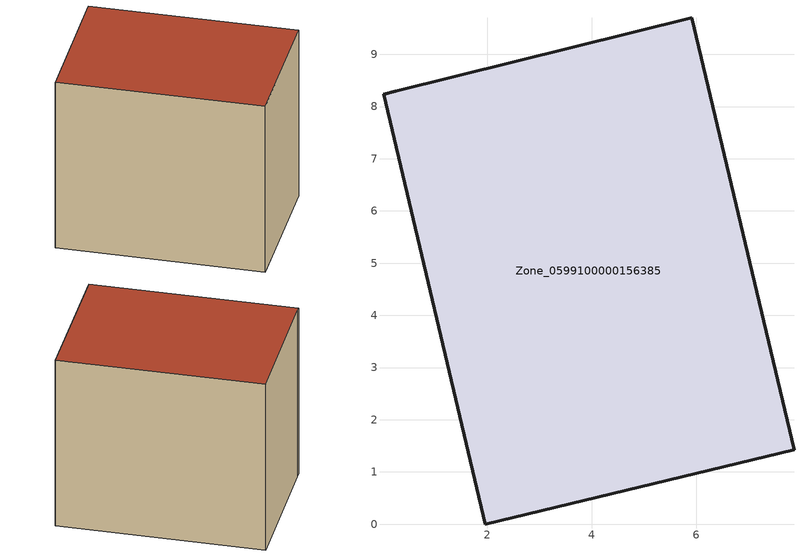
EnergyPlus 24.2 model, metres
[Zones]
Zone_0599100000156385
 floor ground (C_G): 1.96,0 0.01,8.23 0.23,8.29 5.91,9.7 7.87,1.43 z0
 wall outside (C_F): 7.87,1.43 5.91,9.7 0.23,8.29 0.01,8.23 1.96,0 7.87,1.43 z0:7.55
 roof outside (C_R): 0.01,8.23 1.96,0 7.87,1.43 5.91,9.7 0.23,8.29 z7.55
[BUILDING]
Pand.0599100000156385: North Axis=0; Terrain=City; Loads Convergence Tolerance Value=0.04; Temperature Convergence Tolerance Value=0.4; Solar Distribution=FullExterior; Maximum Number of Warmup Days=25; Minimum Number of Warmup Days=1
[Site:Location]
Rotterdam.The.Hague.AP_ZH_NLD Design_Conditions: Latitude=51.96; Longitude=4.45; Time Zone=1; Elevation=-4.5
[SITE:GROUNDTEMPERATURE:BUILDINGSURFACE]
18, 18, 18, 18, 18, 18, 18, 18, 18, 18, 18, 18
[MATERIAL] Thermal Absorptance=0.9; Solar Absorptance=0.7; Visible Absorptance=0.7
Name | Roughness | Thickness | Conductivity | Density | Specific Heat
G.TI.1965-1974 | MediumSmooth | 0.15 | 0.882353 | 540 | 1210
F.TI.1965-1974 | Rough | 0.3 | 0.697674 | 1920 | 840
R.TI.1965-1974 | MediumRough | 0.2 | 0.232558 | 1500 | 1000
[CONSTRUCTION]
C_G: G.TI.1965-1974
C_F: F.TI.1965-1974
C_R: R.TI.1965-1974
[ZONE]
Zone_0599100000156385: Type=1; Multiplier=1; Ceiling Height=Autocalculate; Volume=Autocalculate; Floor Area=autocalculate; Part of Total Floor Area=Yes
[ZONEINFILTRATION:DESIGNFLOWRATE]
Infil_Zone_0599100000156385: Zone or ZoneList or Space or SpaceList=Zone_0599100000156385; Schedule=AlwaysOn; Design Flow Rate Calculation Method=Flow/Area; Flow Rate per Floor Area=0.003; Constant Term Coefficient=1; Temperature Term Coefficient=0; Velocity Term Coefficient=0; Velocity Squared Term Coefficient=0
[HVACTEMPLATE:ZONE:IDEALLOADSAIRSYSTEM]
Zone_0599100000156385: Maximum Heating Supply Air Temperature=50; Minimum Cooling Supply Air Temperature=13; Maximum Heating Supply Air Humidity Ratio=0.0156; Minimum Cooling Supply Air Humidity Ratio=0.0077; Heating Limit=NoLimit; Cooling Limit=NoLimit; Dehumidification Control Type=ConstantSensibleHeatRatio; Cooling Sensible Heat Ratio=0.7; Dehumidification Setpoint=60; Humidification Control Type=None; Humidification Setpoint=30; Outdoor Air Method=None; Outdoor Air Flow Rate per Person=0.00944; Outdoor Air Flow Rate per Zone Floor Area=0; Outdoor Air Flow Rate per Zone=0; Demand Controlled Ventilation Type=None; Outdoor Air Economizer Type=NoEconomizer; Heat Recovery Type=None; Sensible Heat Recovery Effectiveness=0.7; Latent Heat Recovery Effectiveness=0.65
[ZONECONTROL:THERMOSTAT]
ThermostatControl_Zone_0599100000156385: Zone or ZoneList=Zone_0599100000156385; Control Type Schedule=DualSetpointControlType; Control 1=Thermostat_Zone_0599100000156385; Temperature Difference Between Cutout And Setpoint=0
[THERMOSTATSETPOINT:DUALSETPOINT]
Thermostat_Zone_0599100000156385: Heating Setpoint Temperature Schedule=HeatingSetpoint_Zone_0599100000156385; Cooling Setpoint Temperature Schedule=CoolingSetpoint_Zone_0599100000156385
[SCHEDULE:COMPACT]
HeatingSetpoint_Zone_0599100000156385: Through: 12/31, For: AllDays, Until: 24:00, 21
CoolingSetpoint_Zone_0599100000156385: Through: 12/31, For: AllDays, Until: 24:00, 24
DualSetpointControlType: Through: 12/31, For: AllDays, Until: 24:00, 4
AlwaysOn: Through: 12/31, For: AllDays, Until: 24:00, 1
